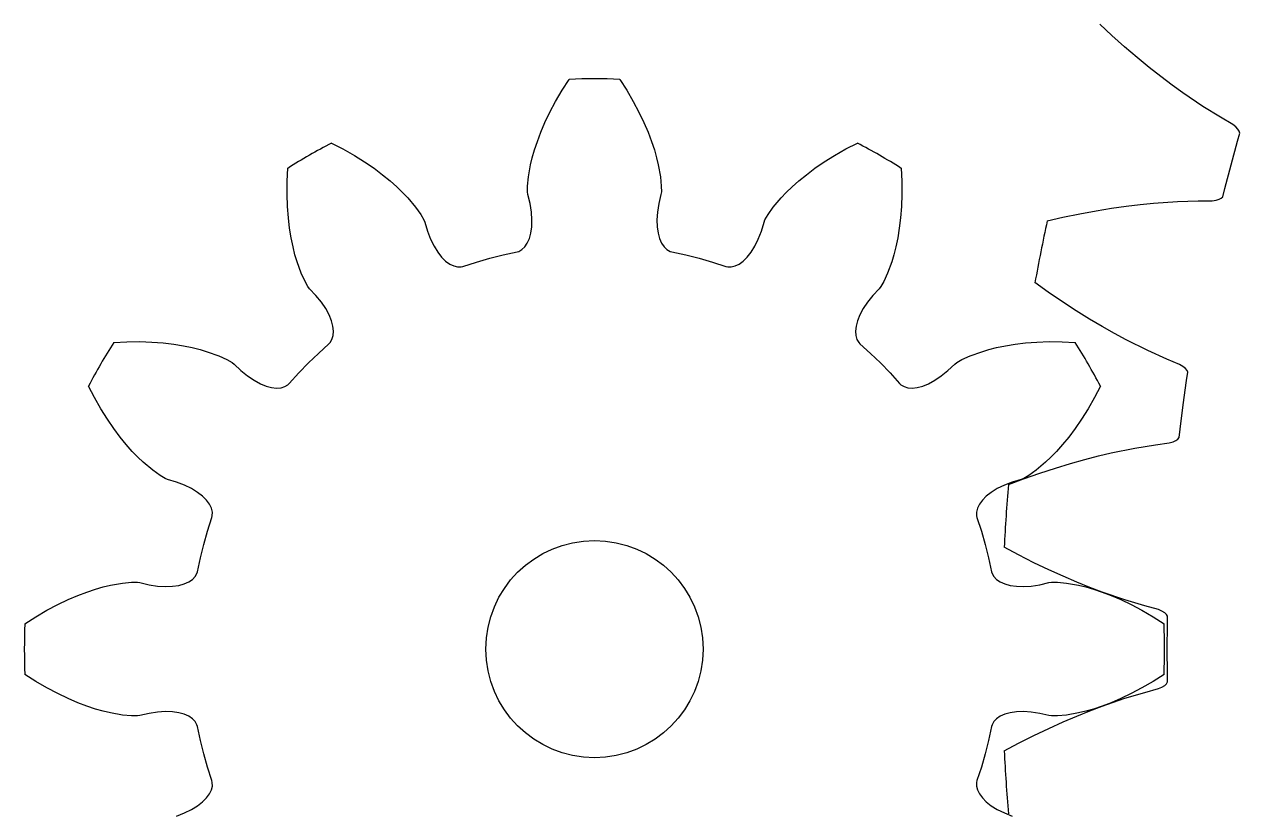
# Model space of a CAD drawing. Extents: x -10.5 to 82.5, y -37.5 to 37.5.
# Drawn here: x -10.5 to 11.88, y -3.03 to 11.5 of the extents above; entities that cross this region are included whole.
import ezdxf

# ---------------------------------------------------------------- set-up
doc = ezdxf.new("R2010")
doc.units = 0

msp = doc.modelspace()

# ---------------------------------------------------------------- linework, layer by layer
msp.add_circle((0, 0), 2)
msp.add_circle((0, 0), 2)
at = {"layer": 'layer0'}
for p, q in [((9.527, 11.3), (9.308, 11.504)), ((9.764, 11.089), (9.527, 11.3)), ((9.994, 10.892), (9.764, 11.089)), ((10.218, 10.708), (9.994, 10.892)), ((10.432, 10.54), (10.218, 10.708)), ((10.639, 10.384), (10.432, 10.54)), ((10.838, 10.241), (10.639, 10.384)), ((11.206, 9.993), (10.838, 10.241)), ((11.532, 9.793), (11.206, 9.993)), ((11.754, 9.662), (11.532, 9.793)), ((11.811, 9.618), (11.754, 9.662)), ((11.851, 9.576), (11.811, 9.618)), ((11.843, 9.351), (11.883, 9.501)), ((11.875, 9.536), (11.851, 9.576)), ((11.883, 9.501), (11.875, 9.536)), ((11.724, 8.916), (11.843, 9.351)), ((11.61, 8.48), (11.724, 8.916)), ((11.504, 8.282), (11.545, 8.304)), ((11.545, 8.304), (11.57, 8.33)), ((11.57, 8.33), (11.61, 8.48)), ((8.94, 8.015), (9.238, 8.071)), ((9.238, 8.071), (9.524, 8.117)), ((9.524, 8.117), (9.794, 8.156)), ((9.794, 8.156), (10.05, 8.188)), ((10.05, 8.188), (10.294, 8.212)), ((10.294, 8.212), (10.736, 8.243)), ((10.736, 8.243), (11.12, 8.253)), ((11.12, 8.253), (11.377, 8.256)), ((11.377, 8.256), (11.448, 8.266)), ((11.448, 8.266), (11.504, 8.282)), ((8.338, 7.884), (8.629, 7.95)), ((8.629, 7.95), (8.94, 8.015)), ((8.355, 6.573), (8.112, 6.747)), ((8.618, 6.395), (8.355, 6.573)), ((8.872, 6.229), (8.618, 6.395)), ((9.118, 6.077), (8.872, 6.229)), ((9.352, 5.938), (9.118, 6.077)), ((9.578, 5.81), (9.352, 5.938)), ((9.793, 5.694), (9.578, 5.81)), ((10.19, 5.497), (9.793, 5.694)), ((10.54, 5.34), (10.19, 5.497)), ((10.777, 5.24), (10.54, 5.34)), ((10.839, 5.203), (10.777, 5.24)), ((10.885, 5.167), (10.839, 5.203)), ((10.914, 5.131), (10.885, 5.167)), ((10.845, 4.497), (10.906, 4.944)), ((10.906, 4.944), (10.926, 5.097)), ((10.926, 5.097), (10.914, 5.131)), ((10.789, 4.049), (10.845, 4.497)), ((10.768, 3.896), (10.789, 4.049)), ((10.587, 3.796), (10.657, 3.815)), ((10.657, 3.815), (10.71, 3.839)), ((10.71, 3.839), (10.747, 3.866)), ((10.747, 3.866), (10.768, 3.896)), ((9.281, 3.556), (9.519, 3.612)), ((9.519, 3.612), (9.954, 3.7)), ((9.954, 3.7), (10.332, 3.761)), ((10.332, 3.761), (10.587, 3.796)), ((8.491, 3.334), (8.768, 3.417)), ((8.768, 3.417), (9.03, 3.491)), ((9.03, 3.491), (9.281, 3.556)), ((7.623, 3.031), (7.903, 3.135)), ((7.903, 3.135), (8.203, 3.24)), ((8.203, 3.24), (8.491, 3.334)), ((7.811, 1.734), (7.547, 1.874)), ((8.095, 1.591), (7.811, 1.734)), ((8.368, 1.46), (8.095, 1.591)), ((8.631, 1.341), (8.368, 1.46)), ((8.882, 1.234), (8.631, 1.341)), ((9.122, 1.137), (8.882, 1.234)), ((9.351, 1.05), (9.122, 1.137)), ((9.771, 0.906), (9.351, 1.05)), ((10.138, 0.797), (9.771, 0.906)), ((10.386, 0.728), (10.138, 0.797)), ((10.452, 0.7), (10.386, 0.728)), ((10.502, 0.67), (10.452, 0.7)), ((10.536, 0.638), (10.502, 0.67)), ((10.553, 0.606), (10.536, 0.638)), ((10.55, 0), (10.553, 0.451)), ((10.553, 0.451), (10.553, 0.606)), ((10.553, -0.451), (10.55, 0)), ((10.452, -0.7), (10.502, -0.67)), ((10.502, -0.67), (10.536, -0.638)), ((10.536, -0.638), (10.553, -0.606)), ((10.553, -0.606), (10.553, -0.451)), ((9.771, -0.906), (10.138, -0.797)), ((10.138, -0.797), (10.386, -0.728)), ((10.386, -0.728), (10.452, -0.7)), ((9.122, -1.137), (9.351, -1.05)), ((9.351, -1.05), (9.771, -0.906)), ((8.368, -1.46), (8.631, -1.341)), ((8.631, -1.341), (8.882, -1.234)), ((8.882, -1.234), (9.122, -1.137)), ((8.095, -1.591), (8.368, -1.46)), ((7.547, -1.874), (7.811, -1.734)), ((7.811, -1.734), (8.095, -1.591))]:
    msp.add_line(p, q, dxfattribs=at)
for start, end in [(167.8644, 169.6356), (175.3644, 177.1356), (182.8644, 184.6356)]:
    msp.add_arc((45, 0), 37.5, start, end, dxfattribs=at)
at = {"layer": 'layer1'}
for p, q in [((-0.594, 10.29), (-0.465, 10.49)), ((0.465, 10.49), (0.594, 10.29)), ((-0.82, 9.885), (-0.715, 10.083)), ((-0.715, 10.083), (-0.594, 10.29)), ((0.594, 10.29), (0.715, 10.083)), ((0.715, 10.083), (0.82, 9.885)), ((-0.911, 9.695), (-0.82, 9.885)), ((0.82, 9.885), (0.911, 9.695)), ((-0.988, 9.516), (-0.911, 9.695)), ((0.911, 9.695), (0.988, 9.516)), ((-1.051, 9.348), (-0.988, 9.516)), ((0.988, 9.516), (1.051, 9.348)), ((-4.842, 9.317), (-4.631, 9.208)), ((-4.631, 9.208), (-4.422, 9.09)), ((-1.145, 9.047), (-1.104, 9.19)), ((-1.104, 9.19), (-1.051, 9.348)), ((1.051, 9.348), (1.104, 9.19)), ((1.104, 9.19), (1.145, 9.047)), ((4.422, 9.09), (4.631, 9.208)), ((4.631, 9.208), (4.842, 9.317)), ((-4.422, 9.09), (-4.232, 8.97)), ((-4.232, 8.97), (-4.059, 8.852)), ((-1.176, 8.915), (-1.145, 9.047)), ((1.145, 9.047), (1.176, 8.915)), ((4.059, 8.852), (4.232, 8.97)), ((4.232, 8.97), (4.422, 9.09)), ((-5.659, 8.614), (-5.648, 8.852)), ((-4.059, 8.852), (-3.903, 8.735)), ((-3.903, 8.735), (-3.764, 8.622)), ((-1.216, 8.693), (-1.176, 8.915)), ((1.176, 8.915), (1.216, 8.693)), ((3.764, 8.622), (3.903, 8.735)), ((3.903, 8.735), (4.059, 8.852)), ((5.648, 8.852), (5.659, 8.614)), ((-5.661, 8.375), (-5.659, 8.614)), ((-3.764, 8.622), (-3.639, 8.511)), ((-3.639, 8.511), (-3.532, 8.407)), ((-1.232, 8.417), (-1.231, 8.526)), ((-1.231, 8.526), (-1.216, 8.693)), ((1.216, 8.693), (1.231, 8.526)), ((1.231, 8.526), (1.232, 8.417)), ((3.532, 8.407), (3.639, 8.511)), ((3.639, 8.511), (3.764, 8.622)), ((5.659, 8.614), (5.661, 8.375)), ((-5.653, 8.15), (-5.661, 8.375)), ((-3.532, 8.407), (-3.439, 8.309)), ((-3.439, 8.309), (-3.293, 8.136)), ((-1.225, 8.37), (-1.232, 8.417)), ((-1.185, 8.202), (-1.225, 8.37)), ((1.225, 8.37), (1.185, 8.202)), ((1.232, 8.417), (1.225, 8.37)), ((3.293, 8.136), (3.439, 8.309)), ((3.439, 8.309), (3.532, 8.407)), ((5.661, 8.375), (5.653, 8.15)), ((-5.637, 7.941), (-5.653, 8.15)), ((-3.293, 8.136), (-3.197, 7.999)), ((-1.161, 8.046), (-1.185, 8.202)), ((1.185, 8.202), (1.161, 8.046)), ((3.197, 7.999), (3.293, 8.136)), ((5.653, 8.15), (5.637, 7.941)), ((-5.613, 7.748), (-5.637, 7.941)), ((-3.197, 7.999), (-3.141, 7.906)), ((-3.141, 7.906), (-3.124, 7.861)), ((-3.124, 7.861), (-3.075, 7.696)), ((-1.152, 7.902), (-1.161, 8.046)), ((-1.156, 7.772), (-1.152, 7.902)), ((1.161, 8.046), (1.152, 7.902)), ((1.152, 7.902), (1.156, 7.772)), ((3.075, 7.696), (3.124, 7.861)), ((3.124, 7.861), (3.141, 7.906)), ((3.141, 7.906), (3.197, 7.999)), ((5.637, 7.941), (5.613, 7.748)), ((-5.585, 7.57), (-5.613, 7.748)), ((-3.075, 7.696), (-3.017, 7.549)), ((-1.199, 7.557), (-1.172, 7.657)), ((-1.172, 7.657), (-1.156, 7.772)), ((1.156, 7.772), (1.172, 7.657)), ((1.172, 7.657), (1.199, 7.557)), ((3.017, 7.549), (3.075, 7.696)), ((5.613, 7.748), (5.585, 7.57)), ((-5.551, 7.407), (-5.585, 7.57)), ((-5.515, 7.262), (-5.551, 7.407)), ((-3.017, 7.549), (-2.954, 7.419)), ((-2.954, 7.419), (-2.885, 7.309)), ((-1.335, 7.355), (-1.282, 7.405)), ((-1.282, 7.405), (-1.237, 7.473)), ((-1.237, 7.473), (-1.199, 7.557)), ((1.199, 7.557), (1.237, 7.473)), ((1.237, 7.473), (1.282, 7.405)), ((1.282, 7.405), (1.335, 7.355)), ((2.885, 7.309), (2.954, 7.419)), ((2.954, 7.419), (3.017, 7.549)), ((5.551, 7.407), (5.515, 7.262)), ((5.585, 7.57), (5.551, 7.407)), ((-5.476, 7.132), (-5.515, 7.262)), ((-2.885, 7.309), (-2.814, 7.217)), ((-2.814, 7.217), (-2.74, 7.144)), ((-2.172, 7.126), (-1.928, 7.196)), ((-1.928, 7.196), (-1.682, 7.258)), ((-1.682, 7.258), (-1.425, 7.313)), ((-1.425, 7.313), (-1.394, 7.322)), ((-1.394, 7.322), (-1.335, 7.355)), ((1.335, 7.355), (1.394, 7.322)), ((1.394, 7.322), (1.425, 7.313)), ((1.425, 7.313), (1.682, 7.258)), ((1.682, 7.258), (1.928, 7.196)), ((1.928, 7.196), (2.172, 7.126)), ((2.74, 7.144), (2.814, 7.217)), ((2.814, 7.217), (2.885, 7.309)), ((5.515, 7.262), (5.476, 7.132)), ((-5.399, 6.92), (-5.476, 7.132)), ((-2.74, 7.144), (-2.666, 7.09)), ((-2.666, 7.09), (-2.592, 7.054)), ((-2.592, 7.054), (-2.521, 7.037)), ((-2.521, 7.037), (-2.454, 7.038)), ((-2.454, 7.038), (-2.422, 7.045)), ((-2.422, 7.045), (-2.172, 7.126)), ((2.172, 7.126), (2.422, 7.045)), ((2.422, 7.045), (2.454, 7.038)), ((2.454, 7.038), (2.521, 7.037)), ((2.521, 7.037), (2.592, 7.054)), ((2.592, 7.054), (2.666, 7.09)), ((2.666, 7.09), (2.74, 7.144)), ((5.476, 7.132), (5.399, 6.92)), ((-5.329, 6.768), (-5.399, 6.92)), ((-5.276, 6.674), (-5.329, 6.768)), ((5.329, 6.768), (5.276, 6.674)), ((5.399, 6.92), (5.329, 6.768)), ((-5.246, 6.636), (-5.276, 6.674)), ((-5.128, 6.511), (-5.246, 6.636)), ((-5.029, 6.387), (-5.128, 6.511)), ((5.128, 6.511), (5.029, 6.387)), ((5.246, 6.636), (5.128, 6.511)), ((5.276, 6.674), (5.246, 6.636)), ((-4.949, 6.268), (-5.029, 6.387)), ((-4.887, 6.153), (-4.949, 6.268)), ((4.949, 6.268), (4.887, 6.153)), ((5.029, 6.387), (4.949, 6.268)), ((-4.844, 6.045), (-4.887, 6.153)), ((-4.817, 5.945), (-4.844, 6.045)), ((4.844, 6.045), (4.817, 5.945)), ((4.887, 6.153), (4.844, 6.045)), ((-4.807, 5.853), (-4.817, 5.945)), ((-4.813, 5.772), (-4.807, 5.853)), ((4.817, 5.945), (4.807, 5.853)), ((4.807, 5.853), (4.813, 5.772)), ((-8.852, 5.648), (-8.614, 5.659)), ((-8.614, 5.659), (-8.375, 5.661)), ((-8.375, 5.661), (-8.15, 5.653)), ((-8.15, 5.653), (-7.941, 5.637)), ((-7.941, 5.637), (-7.748, 5.613)), ((-7.748, 5.613), (-7.57, 5.585)), ((-5.085, 5.444), (-4.89, 5.62)), ((-4.89, 5.62), (-4.868, 5.644)), ((-4.868, 5.644), (-4.834, 5.702)), ((-4.834, 5.702), (-4.813, 5.772)), ((4.813, 5.772), (4.834, 5.702)), ((4.834, 5.702), (4.868, 5.644)), ((4.868, 5.644), (4.89, 5.62)), ((4.89, 5.62), (5.085, 5.444)), ((7.57, 5.585), (7.748, 5.613)), ((7.748, 5.613), (7.941, 5.637)), ((7.941, 5.637), (8.15, 5.653)), ((8.15, 5.653), (8.375, 5.661)), ((8.375, 5.661), (8.614, 5.659)), ((8.614, 5.659), (8.852, 5.648)), ((-7.57, 5.585), (-7.407, 5.551)), ((-7.407, 5.551), (-7.262, 5.515)), ((-7.262, 5.515), (-7.132, 5.476)), ((-7.132, 5.476), (-6.92, 5.399)), ((-6.92, 5.399), (-6.768, 5.329)), ((-5.268, 5.268), (-5.085, 5.444)), ((5.085, 5.444), (5.268, 5.268)), ((6.768, 5.329), (6.92, 5.399)), ((6.92, 5.399), (7.132, 5.476)), ((7.132, 5.476), (7.262, 5.515)), ((7.262, 5.515), (7.407, 5.551)), ((7.407, 5.551), (7.57, 5.585)), ((-6.768, 5.329), (-6.674, 5.276)), ((-6.674, 5.276), (-6.636, 5.246)), ((-6.636, 5.246), (-6.511, 5.128)), ((-5.444, 5.085), (-5.268, 5.268)), ((5.268, 5.268), (5.444, 5.085)), ((6.511, 5.128), (6.636, 5.246)), ((6.636, 5.246), (6.674, 5.276)), ((6.674, 5.276), (6.768, 5.329)), ((-6.511, 5.128), (-6.387, 5.029)), ((-6.387, 5.029), (-6.268, 4.949)), ((-6.268, 4.949), (-6.153, 4.887)), ((-5.62, 4.89), (-5.444, 5.085)), ((5.444, 5.085), (5.62, 4.89)), ((6.153, 4.887), (6.268, 4.949)), ((6.268, 4.949), (6.387, 5.029)), ((6.387, 5.029), (6.511, 5.128)), ((-9.208, 4.631), (-9.317, 4.842)), ((-6.153, 4.887), (-6.045, 4.844)), ((-6.045, 4.844), (-5.945, 4.817)), ((-5.945, 4.817), (-5.853, 4.807)), ((-5.853, 4.807), (-5.772, 4.813)), ((-5.772, 4.813), (-5.702, 4.834)), ((-5.702, 4.834), (-5.644, 4.868)), ((-5.644, 4.868), (-5.62, 4.89)), ((5.62, 4.89), (5.644, 4.868)), ((5.644, 4.868), (5.702, 4.834)), ((5.702, 4.834), (5.772, 4.813)), ((5.772, 4.813), (5.853, 4.807)), ((5.853, 4.807), (5.945, 4.817)), ((5.945, 4.817), (6.045, 4.844)), ((6.045, 4.844), (6.153, 4.887)), ((9.317, 4.842), (9.208, 4.631)), ((-9.09, 4.422), (-9.208, 4.631)), ((9.208, 4.631), (9.09, 4.422)), ((-8.97, 4.232), (-9.09, 4.422)), ((9.09, 4.422), (8.97, 4.232)), ((-8.852, 4.059), (-8.97, 4.232)), ((-8.735, 3.903), (-8.852, 4.059)), ((8.852, 4.059), (8.735, 3.903)), ((8.97, 4.232), (8.852, 4.059)), ((-8.622, 3.764), (-8.735, 3.903)), ((8.735, 3.903), (8.622, 3.764)), ((-8.511, 3.639), (-8.622, 3.764)), ((-8.407, 3.532), (-8.511, 3.639)), ((8.511, 3.639), (8.407, 3.532)), ((8.622, 3.764), (8.511, 3.639)), ((-8.309, 3.439), (-8.407, 3.532)), ((-8.136, 3.293), (-8.309, 3.439)), ((8.309, 3.439), (8.136, 3.293)), ((8.407, 3.532), (8.309, 3.439)), ((-7.999, 3.197), (-8.136, 3.293)), ((-7.906, 3.141), (-7.999, 3.197)), ((-7.861, 3.124), (-7.906, 3.141)), ((7.906, 3.141), (7.861, 3.124)), ((7.999, 3.197), (7.906, 3.141)), ((8.136, 3.293), (7.999, 3.197)), ((-7.696, 3.075), (-7.861, 3.124)), ((-7.549, 3.017), (-7.696, 3.075)), ((-7.419, 2.954), (-7.549, 3.017)), ((-7.309, 2.885), (-7.419, 2.954)), ((7.419, 2.954), (7.309, 2.885)), ((7.549, 3.017), (7.419, 2.954)), ((7.696, 3.075), (7.549, 3.017)), ((7.861, 3.124), (7.696, 3.075)), ((-7.217, 2.814), (-7.309, 2.885)), ((-7.144, 2.74), (-7.217, 2.814)), ((-7.09, 2.666), (-7.144, 2.74)), ((7.144, 2.74), (7.09, 2.666)), ((7.217, 2.814), (7.144, 2.74)), ((7.309, 2.885), (7.217, 2.814)), ((-7.054, 2.592), (-7.09, 2.666)), ((-7.037, 2.521), (-7.054, 2.592)), ((-7.038, 2.454), (-7.037, 2.521)), ((7.054, 2.592), (7.037, 2.521)), ((7.037, 2.521), (7.038, 2.454)), ((7.09, 2.666), (7.054, 2.592)), ((-7.126, 2.172), (-7.045, 2.422)), ((-7.045, 2.422), (-7.038, 2.454)), ((7.038, 2.454), (7.045, 2.422)), ((7.045, 2.422), (7.126, 2.172)), ((-7.196, 1.928), (-7.126, 2.172)), ((7.126, 2.172), (7.196, 1.928)), ((-7.258, 1.682), (-7.196, 1.928)), ((7.196, 1.928), (7.258, 1.682)), ((-7.313, 1.425), (-7.258, 1.682)), ((7.258, 1.682), (7.313, 1.425)), ((-7.355, 1.335), (-7.322, 1.394)), ((-7.322, 1.394), (-7.313, 1.425)), ((7.313, 1.425), (7.322, 1.394)), ((7.322, 1.394), (7.355, 1.335)), ((-9.19, 1.104), (-9.047, 1.145)), ((-9.047, 1.145), (-8.915, 1.176)), ((-8.915, 1.176), (-8.693, 1.216)), ((-8.693, 1.216), (-8.526, 1.231)), ((-8.526, 1.231), (-8.417, 1.232)), ((-8.417, 1.232), (-8.37, 1.225)), ((-8.37, 1.225), (-8.202, 1.185)), ((-8.202, 1.185), (-8.046, 1.161)), ((-8.046, 1.161), (-7.902, 1.152)), ((-7.902, 1.152), (-7.772, 1.156)), ((-7.772, 1.156), (-7.657, 1.172)), ((-7.657, 1.172), (-7.557, 1.199)), ((-7.557, 1.199), (-7.473, 1.237)), ((-7.473, 1.237), (-7.405, 1.282)), ((-7.405, 1.282), (-7.355, 1.335)), ((7.355, 1.335), (7.405, 1.282)), ((7.405, 1.282), (7.473, 1.237)), ((7.473, 1.237), (7.557, 1.199)), ((7.557, 1.199), (7.657, 1.172)), ((7.657, 1.172), (7.772, 1.156)), ((7.772, 1.156), (7.902, 1.152)), ((7.902, 1.152), (8.046, 1.161)), ((8.046, 1.161), (8.202, 1.185)), ((8.202, 1.185), (8.37, 1.225)), ((8.37, 1.225), (8.417, 1.232)), ((8.417, 1.232), (8.526, 1.231)), ((8.526, 1.231), (8.693, 1.216)), ((8.693, 1.216), (8.915, 1.176)), ((8.915, 1.176), (9.047, 1.145)), ((9.047, 1.145), (9.19, 1.104)), ((-9.885, 0.82), (-9.695, 0.911)), ((-9.695, 0.911), (-9.516, 0.988)), ((-9.516, 0.988), (-9.348, 1.051)), ((-9.348, 1.051), (-9.19, 1.104)), ((9.19, 1.104), (9.348, 1.051)), ((9.348, 1.051), (9.516, 0.988)), ((9.516, 0.988), (9.695, 0.911)), ((9.695, 0.911), (9.885, 0.82)), ((-10.29, 0.594), (-10.083, 0.715)), ((-10.083, 0.715), (-9.885, 0.82)), ((9.885, 0.82), (10.083, 0.715)), ((10.083, 0.715), (10.29, 0.594)), ((-10.49, 0.465), (-10.29, 0.594)), ((10.29, 0.594), (10.49, 0.465)), ((-10.29, -0.594), (-10.49, -0.465)), ((-10.083, -0.715), (-10.29, -0.594)), ((10.29, -0.594), (10.083, -0.715)), ((10.49, -0.465), (10.29, -0.594)), ((-9.885, -0.82), (-10.083, -0.715)), ((-9.695, -0.911), (-9.885, -0.82)), ((9.885, -0.82), (9.695, -0.911)), ((10.083, -0.715), (9.885, -0.82)), ((-9.516, -0.988), (-9.695, -0.911)), ((-9.348, -1.051), (-9.516, -0.988)), ((-9.19, -1.104), (-9.348, -1.051)), ((-9.047, -1.145), (-9.19, -1.104)), ((9.19, -1.104), (9.047, -1.145)), ((9.348, -1.051), (9.19, -1.104)), ((9.516, -0.988), (9.348, -1.051)), ((9.695, -0.911), (9.516, -0.988)), ((-8.915, -1.176), (-9.047, -1.145)), ((-8.693, -1.216), (-8.915, -1.176)), ((-8.526, -1.231), (-8.693, -1.216)), ((-8.417, -1.232), (-8.526, -1.231)), ((-8.37, -1.225), (-8.417, -1.232)), ((-8.202, -1.185), (-8.37, -1.225)), ((-8.046, -1.161), (-8.202, -1.185)), ((-7.902, -1.152), (-8.046, -1.161)), ((-7.772, -1.156), (-7.902, -1.152)), ((-7.657, -1.172), (-7.772, -1.156)), ((-7.557, -1.199), (-7.657, -1.172)), ((-7.473, -1.237), (-7.557, -1.199)), ((-7.405, -1.282), (-7.473, -1.237)), ((-7.355, -1.335), (-7.405, -1.282)), ((-7.322, -1.394), (-7.355, -1.335)), ((7.355, -1.335), (7.322, -1.394)), ((7.405, -1.282), (7.355, -1.335)), ((7.473, -1.237), (7.405, -1.282)), ((7.557, -1.199), (7.473, -1.237)), ((7.657, -1.172), (7.557, -1.199)), ((7.772, -1.156), (7.657, -1.172)), ((7.902, -1.152), (7.772, -1.156)), ((8.046, -1.161), (7.902, -1.152)), ((8.202, -1.185), (8.046, -1.161)), ((8.37, -1.225), (8.202, -1.185)), ((8.417, -1.232), (8.37, -1.225)), ((8.526, -1.231), (8.417, -1.232)), ((8.693, -1.216), (8.526, -1.231)), ((8.915, -1.176), (8.693, -1.216)), ((9.047, -1.145), (8.915, -1.176)), ((-7.313, -1.425), (-7.322, -1.394)), ((-7.258, -1.682), (-7.313, -1.425)), ((7.313, -1.425), (7.258, -1.682)), ((7.322, -1.394), (7.313, -1.425)), ((-7.196, -1.928), (-7.258, -1.682)), ((7.258, -1.682), (7.196, -1.928)), ((-7.126, -2.172), (-7.196, -1.928)), ((7.196, -1.928), (7.126, -2.172)), ((-7.045, -2.422), (-7.126, -2.172)), ((7.126, -2.172), (7.045, -2.422)), ((-7.038, -2.454), (-7.045, -2.422)), ((-7.037, -2.521), (-7.038, -2.454)), ((7.038, -2.454), (7.037, -2.521)), ((7.045, -2.422), (7.038, -2.454)), ((-7.144, -2.74), (-7.09, -2.666)), ((-7.09, -2.666), (-7.054, -2.592)), ((-7.054, -2.592), (-7.037, -2.521)), ((7.037, -2.521), (7.054, -2.592)), ((7.054, -2.592), (7.09, -2.666)), ((7.09, -2.666), (7.144, -2.74)), ((-7.419, -2.954), (-7.309, -2.885)), ((-7.309, -2.885), (-7.217, -2.814)), ((-7.217, -2.814), (-7.144, -2.74)), ((7.144, -2.74), (7.217, -2.814)), ((7.217, -2.814), (7.309, -2.885)), ((7.309, -2.885), (7.419, -2.954)), ((-7.696, -3.075), (-7.549, -3.017)), ((-7.549, -3.017), (-7.419, -2.954)), ((7.419, -2.954), (7.549, -3.017)), ((7.549, -3.017), (7.696, -3.075))]:
    msp.add_line(p, q, dxfattribs=at)
for start, end in [(87.4603, 92.5397), (117.4603, 122.5397), (57.4603, 62.5397), (147.4603, 152.5397), (27.4603, 32.5397), (177.4603, 182.5397), (357.4603, 362.5397)]:
    msp.add_arc((0, 0), 10.5, start, end, dxfattribs=at)
at = {"layer": 'layer2'}
for p, q in [((9.527, 11.3), (9.308, 11.504)), ((9.764, 11.089), (9.527, 11.3)), ((9.994, 10.892), (9.764, 11.089)), ((10.218, 10.708), (9.994, 10.892)), ((10.432, 10.54), (10.218, 10.708)), ((10.639, 10.384), (10.432, 10.54)), ((10.838, 10.241), (10.639, 10.384)), ((11.206, 9.993), (10.838, 10.241)), ((11.532, 9.793), (11.206, 9.993)), ((11.754, 9.662), (11.532, 9.793)), ((11.811, 9.618), (11.754, 9.662)), ((11.851, 9.576), (11.811, 9.618)), ((11.843, 9.351), (11.883, 9.501)), ((11.875, 9.536), (11.851, 9.576)), ((11.883, 9.501), (11.875, 9.536)), ((11.724, 8.916), (11.843, 9.351)), ((11.61, 8.48), (11.724, 8.916)), ((11.504, 8.282), (11.545, 8.304)), ((11.545, 8.304), (11.57, 8.33)), ((11.57, 8.33), (11.61, 8.48)), ((8.94, 8.015), (9.238, 8.071)), ((9.238, 8.071), (9.524, 8.117)), ((9.524, 8.117), (9.794, 8.156)), ((9.794, 8.156), (10.05, 8.188)), ((10.05, 8.188), (10.294, 8.212)), ((10.294, 8.212), (10.736, 8.243)), ((10.736, 8.243), (11.12, 8.253)), ((11.12, 8.253), (11.377, 8.256)), ((11.377, 8.256), (11.448, 8.266)), ((11.448, 8.266), (11.504, 8.282)), ((8.338, 7.884), (8.629, 7.95)), ((8.629, 7.95), (8.94, 8.015)), ((8.355, 6.573), (8.112, 6.747)), ((8.618, 6.395), (8.355, 6.573)), ((8.872, 6.229), (8.618, 6.395)), ((9.118, 6.077), (8.872, 6.229)), ((9.352, 5.938), (9.118, 6.077)), ((9.578, 5.81), (9.352, 5.938)), ((9.793, 5.694), (9.578, 5.81)), ((10.19, 5.497), (9.793, 5.694)), ((10.54, 5.34), (10.19, 5.497)), ((10.777, 5.24), (10.54, 5.34)), ((10.839, 5.203), (10.777, 5.24)), ((10.885, 5.167), (10.839, 5.203)), ((10.914, 5.131), (10.885, 5.167)), ((10.845, 4.497), (10.906, 4.944)), ((10.906, 4.944), (10.926, 5.097)), ((10.926, 5.097), (10.914, 5.131)), ((10.789, 4.049), (10.845, 4.497)), ((10.768, 3.896), (10.789, 4.049)), ((10.587, 3.796), (10.657, 3.815)), ((10.657, 3.815), (10.71, 3.839)), ((10.71, 3.839), (10.747, 3.866)), ((10.747, 3.866), (10.768, 3.896)), ((9.281, 3.556), (9.519, 3.612)), ((9.519, 3.612), (9.954, 3.7)), ((9.954, 3.7), (10.332, 3.761)), ((10.332, 3.761), (10.587, 3.796)), ((8.491, 3.334), (8.768, 3.417)), ((8.768, 3.417), (9.03, 3.491)), ((9.03, 3.491), (9.281, 3.556)), ((7.623, 3.031), (7.903, 3.135)), ((7.903, 3.135), (8.203, 3.24)), ((8.203, 3.24), (8.491, 3.334)), ((7.811, 1.734), (7.547, 1.874)), ((8.095, 1.591), (7.811, 1.734)), ((8.368, 1.46), (8.095, 1.591)), ((8.631, 1.341), (8.368, 1.46)), ((8.882, 1.234), (8.631, 1.341)), ((9.122, 1.137), (8.882, 1.234)), ((9.351, 1.05), (9.122, 1.137)), ((9.771, 0.906), (9.351, 1.05)), ((10.138, 0.797), (9.771, 0.906)), ((10.386, 0.728), (10.138, 0.797)), ((10.452, 0.7), (10.386, 0.728)), ((10.502, 0.67), (10.452, 0.7)), ((10.536, 0.638), (10.502, 0.67)), ((10.553, 0.606), (10.536, 0.638)), ((10.55, 0), (10.553, 0.451)), ((10.553, 0.451), (10.553, 0.606)), ((10.553, -0.451), (10.55, 0)), ((10.452, -0.7), (10.502, -0.67)), ((10.502, -0.67), (10.536, -0.638)), ((10.536, -0.638), (10.553, -0.606)), ((10.553, -0.606), (10.553, -0.451)), ((9.771, -0.906), (10.138, -0.797)), ((10.138, -0.797), (10.386, -0.728)), ((10.386, -0.728), (10.452, -0.7)), ((9.122, -1.137), (9.351, -1.05)), ((9.351, -1.05), (9.771, -0.906)), ((8.368, -1.46), (8.631, -1.341)), ((8.631, -1.341), (8.882, -1.234)), ((8.882, -1.234), (9.122, -1.137)), ((8.095, -1.591), (8.368, -1.46)), ((7.547, -1.874), (7.811, -1.734)), ((7.811, -1.734), (8.095, -1.591))]:
    msp.add_line(p, q, dxfattribs=at)
for start, end in [(167.8644, 169.6356), (175.3644, 177.1356), (182.8644, 184.6356)]:
    msp.add_arc((45, 0), 37.5, start, end, dxfattribs=at)
at = {"layer": 'layer3'}
for p, q in [((-0.594, 10.29), (-0.465, 10.49)), ((0.465, 10.49), (0.594, 10.29)), ((-0.82, 9.885), (-0.715, 10.083)), ((-0.715, 10.083), (-0.594, 10.29)), ((0.594, 10.29), (0.715, 10.083)), ((0.715, 10.083), (0.82, 9.885)), ((-0.911, 9.695), (-0.82, 9.885)), ((0.82, 9.885), (0.911, 9.695)), ((-0.988, 9.516), (-0.911, 9.695)), ((0.911, 9.695), (0.988, 9.516)), ((-1.051, 9.348), (-0.988, 9.516)), ((0.988, 9.516), (1.051, 9.348)), ((-4.842, 9.317), (-4.631, 9.208)), ((-4.631, 9.208), (-4.422, 9.09)), ((-1.145, 9.047), (-1.104, 9.19)), ((-1.104, 9.19), (-1.051, 9.348)), ((1.051, 9.348), (1.104, 9.19)), ((1.104, 9.19), (1.145, 9.047)), ((4.422, 9.09), (4.631, 9.208)), ((4.631, 9.208), (4.842, 9.317)), ((-4.422, 9.09), (-4.232, 8.97)), ((-4.232, 8.97), (-4.059, 8.852)), ((-1.176, 8.915), (-1.145, 9.047)), ((1.145, 9.047), (1.176, 8.915)), ((4.059, 8.852), (4.232, 8.97)), ((4.232, 8.97), (4.422, 9.09)), ((-5.659, 8.614), (-5.648, 8.852)), ((-4.059, 8.852), (-3.903, 8.735)), ((-3.903, 8.735), (-3.764, 8.622)), ((-1.216, 8.693), (-1.176, 8.915)), ((1.176, 8.915), (1.216, 8.693)), ((3.764, 8.622), (3.903, 8.735)), ((3.903, 8.735), (4.059, 8.852)), ((5.648, 8.852), (5.659, 8.614)), ((-5.661, 8.375), (-5.659, 8.614)), ((-3.764, 8.622), (-3.639, 8.511)), ((-3.639, 8.511), (-3.532, 8.407)), ((-1.232, 8.417), (-1.231, 8.526)), ((-1.231, 8.526), (-1.216, 8.693)), ((1.216, 8.693), (1.231, 8.526)), ((1.231, 8.526), (1.232, 8.417)), ((3.532, 8.407), (3.639, 8.511)), ((3.639, 8.511), (3.764, 8.622)), ((5.659, 8.614), (5.661, 8.375)), ((-5.653, 8.15), (-5.661, 8.375)), ((-3.532, 8.407), (-3.439, 8.309)), ((-3.439, 8.309), (-3.293, 8.136)), ((-1.225, 8.37), (-1.232, 8.417)), ((-1.185, 8.202), (-1.225, 8.37)), ((1.225, 8.37), (1.185, 8.202)), ((1.232, 8.417), (1.225, 8.37)), ((3.293, 8.136), (3.439, 8.309)), ((3.439, 8.309), (3.532, 8.407)), ((5.661, 8.375), (5.653, 8.15)), ((-5.637, 7.941), (-5.653, 8.15)), ((-3.293, 8.136), (-3.197, 7.999)), ((-1.161, 8.046), (-1.185, 8.202)), ((1.185, 8.202), (1.161, 8.046)), ((3.197, 7.999), (3.293, 8.136)), ((5.653, 8.15), (5.637, 7.941)), ((-5.613, 7.748), (-5.637, 7.941)), ((-3.197, 7.999), (-3.141, 7.906)), ((-3.141, 7.906), (-3.124, 7.861)), ((-3.124, 7.861), (-3.075, 7.696)), ((-1.152, 7.902), (-1.161, 8.046)), ((-1.156, 7.772), (-1.152, 7.902)), ((1.161, 8.046), (1.152, 7.902)), ((1.152, 7.902), (1.156, 7.772)), ((3.075, 7.696), (3.124, 7.861)), ((3.124, 7.861), (3.141, 7.906)), ((3.141, 7.906), (3.197, 7.999)), ((5.637, 7.941), (5.613, 7.748)), ((-5.585, 7.57), (-5.613, 7.748)), ((-3.075, 7.696), (-3.017, 7.549)), ((-1.199, 7.557), (-1.172, 7.657)), ((-1.172, 7.657), (-1.156, 7.772)), ((1.156, 7.772), (1.172, 7.657)), ((1.172, 7.657), (1.199, 7.557)), ((3.017, 7.549), (3.075, 7.696)), ((5.613, 7.748), (5.585, 7.57)), ((-5.551, 7.407), (-5.585, 7.57)), ((-5.515, 7.262), (-5.551, 7.407)), ((-3.017, 7.549), (-2.954, 7.419)), ((-2.954, 7.419), (-2.885, 7.309)), ((-1.335, 7.355), (-1.282, 7.405)), ((-1.282, 7.405), (-1.237, 7.473)), ((-1.237, 7.473), (-1.199, 7.557)), ((1.199, 7.557), (1.237, 7.473)), ((1.237, 7.473), (1.282, 7.405)), ((1.282, 7.405), (1.335, 7.355)), ((2.885, 7.309), (2.954, 7.419)), ((2.954, 7.419), (3.017, 7.549)), ((5.551, 7.407), (5.515, 7.262)), ((5.585, 7.57), (5.551, 7.407)), ((-5.476, 7.132), (-5.515, 7.262)), ((-2.885, 7.309), (-2.814, 7.217)), ((-2.814, 7.217), (-2.74, 7.144)), ((-2.172, 7.126), (-1.928, 7.196)), ((-1.928, 7.196), (-1.682, 7.258)), ((-1.682, 7.258), (-1.425, 7.313)), ((-1.425, 7.313), (-1.394, 7.322)), ((-1.394, 7.322), (-1.335, 7.355)), ((1.335, 7.355), (1.394, 7.322)), ((1.394, 7.322), (1.425, 7.313)), ((1.425, 7.313), (1.682, 7.258)), ((1.682, 7.258), (1.928, 7.196)), ((1.928, 7.196), (2.172, 7.126)), ((2.74, 7.144), (2.814, 7.217)), ((2.814, 7.217), (2.885, 7.309)), ((5.515, 7.262), (5.476, 7.132)), ((-5.399, 6.92), (-5.476, 7.132)), ((-2.74, 7.144), (-2.666, 7.09)), ((-2.666, 7.09), (-2.592, 7.054)), ((-2.592, 7.054), (-2.521, 7.037)), ((-2.521, 7.037), (-2.454, 7.038)), ((-2.454, 7.038), (-2.422, 7.045)), ((-2.422, 7.045), (-2.172, 7.126)), ((2.172, 7.126), (2.422, 7.045)), ((2.422, 7.045), (2.454, 7.038)), ((2.454, 7.038), (2.521, 7.037)), ((2.521, 7.037), (2.592, 7.054)), ((2.592, 7.054), (2.666, 7.09)), ((2.666, 7.09), (2.74, 7.144)), ((5.476, 7.132), (5.399, 6.92)), ((-5.329, 6.768), (-5.399, 6.92)), ((-5.276, 6.674), (-5.329, 6.768)), ((5.329, 6.768), (5.276, 6.674)), ((5.399, 6.92), (5.329, 6.768)), ((-5.246, 6.636), (-5.276, 6.674)), ((-5.128, 6.511), (-5.246, 6.636)), ((-5.029, 6.387), (-5.128, 6.511)), ((5.128, 6.511), (5.029, 6.387)), ((5.246, 6.636), (5.128, 6.511)), ((5.276, 6.674), (5.246, 6.636)), ((-4.949, 6.268), (-5.029, 6.387)), ((-4.887, 6.153), (-4.949, 6.268)), ((4.949, 6.268), (4.887, 6.153)), ((5.029, 6.387), (4.949, 6.268)), ((-4.844, 6.045), (-4.887, 6.153)), ((-4.817, 5.945), (-4.844, 6.045)), ((4.844, 6.045), (4.817, 5.945)), ((4.887, 6.153), (4.844, 6.045)), ((-4.807, 5.853), (-4.817, 5.945)), ((-4.813, 5.772), (-4.807, 5.853)), ((4.817, 5.945), (4.807, 5.853)), ((4.807, 5.853), (4.813, 5.772)), ((-8.852, 5.648), (-8.614, 5.659)), ((-8.614, 5.659), (-8.375, 5.661)), ((-8.375, 5.661), (-8.15, 5.653)), ((-8.15, 5.653), (-7.941, 5.637)), ((-7.941, 5.637), (-7.748, 5.613)), ((-7.748, 5.613), (-7.57, 5.585)), ((-5.085, 5.444), (-4.89, 5.62)), ((-4.89, 5.62), (-4.868, 5.644)), ((-4.868, 5.644), (-4.834, 5.702)), ((-4.834, 5.702), (-4.813, 5.772)), ((4.813, 5.772), (4.834, 5.702)), ((4.834, 5.702), (4.868, 5.644)), ((4.868, 5.644), (4.89, 5.62)), ((4.89, 5.62), (5.085, 5.444)), ((7.57, 5.585), (7.748, 5.613)), ((7.748, 5.613), (7.941, 5.637)), ((7.941, 5.637), (8.15, 5.653)), ((8.15, 5.653), (8.375, 5.661)), ((8.375, 5.661), (8.614, 5.659)), ((8.614, 5.659), (8.852, 5.648)), ((-7.57, 5.585), (-7.407, 5.551)), ((-7.407, 5.551), (-7.262, 5.515)), ((-7.262, 5.515), (-7.132, 5.476)), ((-7.132, 5.476), (-6.92, 5.399)), ((-6.92, 5.399), (-6.768, 5.329)), ((-5.268, 5.268), (-5.085, 5.444)), ((5.085, 5.444), (5.268, 5.268)), ((6.768, 5.329), (6.92, 5.399)), ((6.92, 5.399), (7.132, 5.476)), ((7.132, 5.476), (7.262, 5.515)), ((7.262, 5.515), (7.407, 5.551)), ((7.407, 5.551), (7.57, 5.585)), ((-6.768, 5.329), (-6.674, 5.276)), ((-6.674, 5.276), (-6.636, 5.246)), ((-6.636, 5.246), (-6.511, 5.128)), ((-5.444, 5.085), (-5.268, 5.268)), ((5.268, 5.268), (5.444, 5.085)), ((6.511, 5.128), (6.636, 5.246)), ((6.636, 5.246), (6.674, 5.276)), ((6.674, 5.276), (6.768, 5.329)), ((-6.511, 5.128), (-6.387, 5.029)), ((-6.387, 5.029), (-6.268, 4.949)), ((-6.268, 4.949), (-6.153, 4.887)), ((-5.62, 4.89), (-5.444, 5.085)), ((5.444, 5.085), (5.62, 4.89)), ((6.153, 4.887), (6.268, 4.949)), ((6.268, 4.949), (6.387, 5.029)), ((6.387, 5.029), (6.511, 5.128)), ((-9.208, 4.631), (-9.317, 4.842)), ((-6.153, 4.887), (-6.045, 4.844)), ((-6.045, 4.844), (-5.945, 4.817)), ((-5.945, 4.817), (-5.853, 4.807)), ((-5.853, 4.807), (-5.772, 4.813)), ((-5.772, 4.813), (-5.702, 4.834)), ((-5.702, 4.834), (-5.644, 4.868)), ((-5.644, 4.868), (-5.62, 4.89)), ((5.62, 4.89), (5.644, 4.868)), ((5.644, 4.868), (5.702, 4.834)), ((5.702, 4.834), (5.772, 4.813)), ((5.772, 4.813), (5.853, 4.807)), ((5.853, 4.807), (5.945, 4.817)), ((5.945, 4.817), (6.045, 4.844)), ((6.045, 4.844), (6.153, 4.887)), ((9.317, 4.842), (9.208, 4.631)), ((-9.09, 4.422), (-9.208, 4.631)), ((9.208, 4.631), (9.09, 4.422)), ((-8.97, 4.232), (-9.09, 4.422)), ((9.09, 4.422), (8.97, 4.232)), ((-8.852, 4.059), (-8.97, 4.232)), ((-8.735, 3.903), (-8.852, 4.059)), ((8.852, 4.059), (8.735, 3.903)), ((8.97, 4.232), (8.852, 4.059)), ((-8.622, 3.764), (-8.735, 3.903)), ((8.735, 3.903), (8.622, 3.764)), ((-8.511, 3.639), (-8.622, 3.764)), ((-8.407, 3.532), (-8.511, 3.639)), ((8.511, 3.639), (8.407, 3.532)), ((8.622, 3.764), (8.511, 3.639)), ((-8.309, 3.439), (-8.407, 3.532)), ((-8.136, 3.293), (-8.309, 3.439)), ((8.309, 3.439), (8.136, 3.293)), ((8.407, 3.532), (8.309, 3.439)), ((-7.999, 3.197), (-8.136, 3.293)), ((-7.906, 3.141), (-7.999, 3.197)), ((-7.861, 3.124), (-7.906, 3.141)), ((7.906, 3.141), (7.861, 3.124)), ((7.999, 3.197), (7.906, 3.141)), ((8.136, 3.293), (7.999, 3.197)), ((-7.696, 3.075), (-7.861, 3.124)), ((-7.549, 3.017), (-7.696, 3.075)), ((-7.419, 2.954), (-7.549, 3.017)), ((-7.309, 2.885), (-7.419, 2.954)), ((7.419, 2.954), (7.309, 2.885)), ((7.549, 3.017), (7.419, 2.954)), ((7.696, 3.075), (7.549, 3.017)), ((7.861, 3.124), (7.696, 3.075)), ((-7.217, 2.814), (-7.309, 2.885)), ((-7.144, 2.74), (-7.217, 2.814)), ((-7.09, 2.666), (-7.144, 2.74)), ((7.144, 2.74), (7.09, 2.666)), ((7.217, 2.814), (7.144, 2.74)), ((7.309, 2.885), (7.217, 2.814)), ((-7.054, 2.592), (-7.09, 2.666)), ((-7.037, 2.521), (-7.054, 2.592)), ((-7.038, 2.454), (-7.037, 2.521)), ((7.054, 2.592), (7.037, 2.521)), ((7.037, 2.521), (7.038, 2.454)), ((7.09, 2.666), (7.054, 2.592)), ((-7.126, 2.172), (-7.045, 2.422)), ((-7.045, 2.422), (-7.038, 2.454)), ((7.038, 2.454), (7.045, 2.422)), ((7.045, 2.422), (7.126, 2.172)), ((-7.196, 1.928), (-7.126, 2.172)), ((7.126, 2.172), (7.196, 1.928)), ((-7.258, 1.682), (-7.196, 1.928)), ((7.196, 1.928), (7.258, 1.682)), ((-7.313, 1.425), (-7.258, 1.682)), ((7.258, 1.682), (7.313, 1.425)), ((-7.355, 1.335), (-7.322, 1.394)), ((-7.322, 1.394), (-7.313, 1.425)), ((7.313, 1.425), (7.322, 1.394)), ((7.322, 1.394), (7.355, 1.335)), ((-9.19, 1.104), (-9.047, 1.145)), ((-9.047, 1.145), (-8.915, 1.176)), ((-8.915, 1.176), (-8.693, 1.216)), ((-8.693, 1.216), (-8.526, 1.231)), ((-8.526, 1.231), (-8.417, 1.232)), ((-8.417, 1.232), (-8.37, 1.225)), ((-8.37, 1.225), (-8.202, 1.185)), ((-8.202, 1.185), (-8.046, 1.161)), ((-8.046, 1.161), (-7.902, 1.152)), ((-7.902, 1.152), (-7.772, 1.156)), ((-7.772, 1.156), (-7.657, 1.172)), ((-7.657, 1.172), (-7.557, 1.199)), ((-7.557, 1.199), (-7.473, 1.237)), ((-7.473, 1.237), (-7.405, 1.282)), ((-7.405, 1.282), (-7.355, 1.335)), ((7.355, 1.335), (7.405, 1.282)), ((7.405, 1.282), (7.473, 1.237)), ((7.473, 1.237), (7.557, 1.199)), ((7.557, 1.199), (7.657, 1.172)), ((7.657, 1.172), (7.772, 1.156)), ((7.772, 1.156), (7.902, 1.152)), ((7.902, 1.152), (8.046, 1.161)), ((8.046, 1.161), (8.202, 1.185)), ((8.202, 1.185), (8.37, 1.225)), ((8.37, 1.225), (8.417, 1.232)), ((8.417, 1.232), (8.526, 1.231)), ((8.526, 1.231), (8.693, 1.216)), ((8.693, 1.216), (8.915, 1.176)), ((8.915, 1.176), (9.047, 1.145)), ((9.047, 1.145), (9.19, 1.104)), ((-9.885, 0.82), (-9.695, 0.911)), ((-9.695, 0.911), (-9.516, 0.988)), ((-9.516, 0.988), (-9.348, 1.051)), ((-9.348, 1.051), (-9.19, 1.104)), ((9.19, 1.104), (9.348, 1.051)), ((9.348, 1.051), (9.516, 0.988)), ((9.516, 0.988), (9.695, 0.911)), ((9.695, 0.911), (9.885, 0.82)), ((-10.29, 0.594), (-10.083, 0.715)), ((-10.083, 0.715), (-9.885, 0.82)), ((9.885, 0.82), (10.083, 0.715)), ((10.083, 0.715), (10.29, 0.594)), ((-10.49, 0.465), (-10.29, 0.594)), ((10.29, 0.594), (10.49, 0.465)), ((-10.29, -0.594), (-10.49, -0.465)), ((-10.083, -0.715), (-10.29, -0.594)), ((10.29, -0.594), (10.083, -0.715)), ((10.49, -0.465), (10.29, -0.594)), ((-9.885, -0.82), (-10.083, -0.715)), ((-9.695, -0.911), (-9.885, -0.82)), ((9.885, -0.82), (9.695, -0.911)), ((10.083, -0.715), (9.885, -0.82)), ((-9.516, -0.988), (-9.695, -0.911)), ((-9.348, -1.051), (-9.516, -0.988)), ((-9.19, -1.104), (-9.348, -1.051)), ((-9.047, -1.145), (-9.19, -1.104)), ((9.19, -1.104), (9.047, -1.145)), ((9.348, -1.051), (9.19, -1.104)), ((9.516, -0.988), (9.348, -1.051)), ((9.695, -0.911), (9.516, -0.988)), ((-8.915, -1.176), (-9.047, -1.145)), ((-8.693, -1.216), (-8.915, -1.176)), ((-8.526, -1.231), (-8.693, -1.216)), ((-8.417, -1.232), (-8.526, -1.231)), ((-8.37, -1.225), (-8.417, -1.232)), ((-8.202, -1.185), (-8.37, -1.225)), ((-8.046, -1.161), (-8.202, -1.185)), ((-7.902, -1.152), (-8.046, -1.161)), ((-7.772, -1.156), (-7.902, -1.152)), ((-7.657, -1.172), (-7.772, -1.156)), ((-7.557, -1.199), (-7.657, -1.172)), ((-7.473, -1.237), (-7.557, -1.199)), ((-7.405, -1.282), (-7.473, -1.237)), ((-7.355, -1.335), (-7.405, -1.282)), ((-7.322, -1.394), (-7.355, -1.335)), ((7.355, -1.335), (7.322, -1.394)), ((7.405, -1.282), (7.355, -1.335)), ((7.473, -1.237), (7.405, -1.282)), ((7.557, -1.199), (7.473, -1.237)), ((7.657, -1.172), (7.557, -1.199)), ((7.772, -1.156), (7.657, -1.172)), ((7.902, -1.152), (7.772, -1.156)), ((8.046, -1.161), (7.902, -1.152)), ((8.202, -1.185), (8.046, -1.161)), ((8.37, -1.225), (8.202, -1.185)), ((8.417, -1.232), (8.37, -1.225)), ((8.526, -1.231), (8.417, -1.232)), ((8.693, -1.216), (8.526, -1.231)), ((8.915, -1.176), (8.693, -1.216)), ((9.047, -1.145), (8.915, -1.176)), ((-7.313, -1.425), (-7.322, -1.394)), ((-7.258, -1.682), (-7.313, -1.425)), ((7.313, -1.425), (7.258, -1.682)), ((7.322, -1.394), (7.313, -1.425)), ((-7.196, -1.928), (-7.258, -1.682)), ((7.258, -1.682), (7.196, -1.928)), ((-7.126, -2.172), (-7.196, -1.928)), ((7.196, -1.928), (7.126, -2.172)), ((-7.045, -2.422), (-7.126, -2.172)), ((7.126, -2.172), (7.045, -2.422)), ((-7.038, -2.454), (-7.045, -2.422)), ((-7.037, -2.521), (-7.038, -2.454)), ((7.038, -2.454), (7.037, -2.521)), ((7.045, -2.422), (7.038, -2.454)), ((-7.144, -2.74), (-7.09, -2.666)), ((-7.09, -2.666), (-7.054, -2.592)), ((-7.054, -2.592), (-7.037, -2.521)), ((7.037, -2.521), (7.054, -2.592)), ((7.054, -2.592), (7.09, -2.666)), ((7.09, -2.666), (7.144, -2.74)), ((-7.419, -2.954), (-7.309, -2.885)), ((-7.309, -2.885), (-7.217, -2.814)), ((-7.217, -2.814), (-7.144, -2.74)), ((7.144, -2.74), (7.217, -2.814)), ((7.217, -2.814), (7.309, -2.885)), ((7.309, -2.885), (7.419, -2.954)), ((-7.696, -3.075), (-7.549, -3.017)), ((-7.549, -3.017), (-7.419, -2.954)), ((7.419, -2.954), (7.549, -3.017)), ((7.549, -3.017), (7.696, -3.075))]:
    msp.add_line(p, q, dxfattribs=at)
for start, end in [(87.4603, 92.5397), (117.4603, 122.5397), (57.4603, 62.5397), (147.4603, 152.5397), (27.4603, 32.5397), (177.4603, 182.5397), (357.4603, 362.5397)]:
    msp.add_arc((0, 0), 10.5, start, end, dxfattribs=at)

doc.saveas('drawing.dxf')
